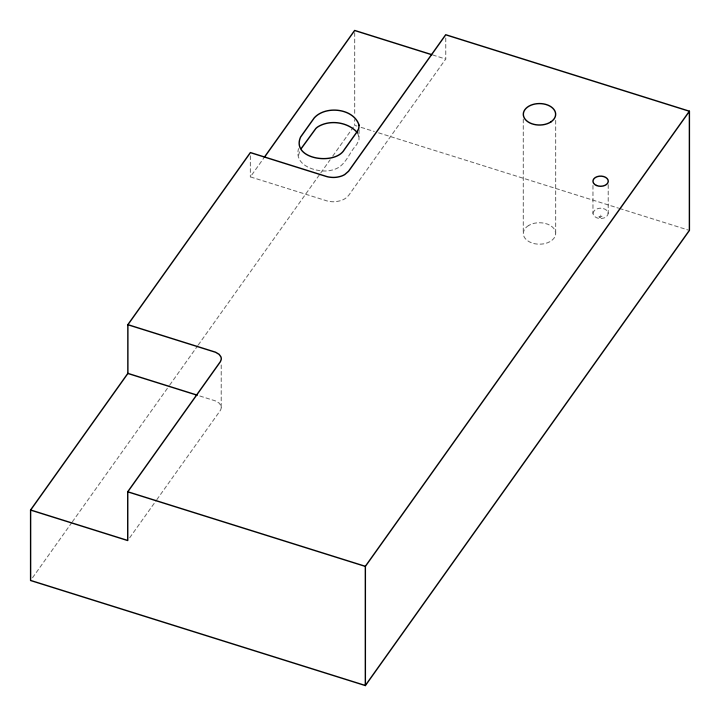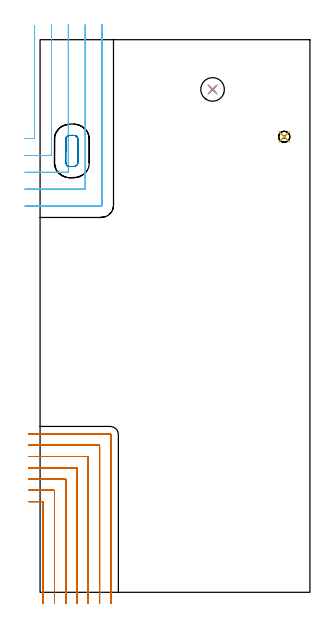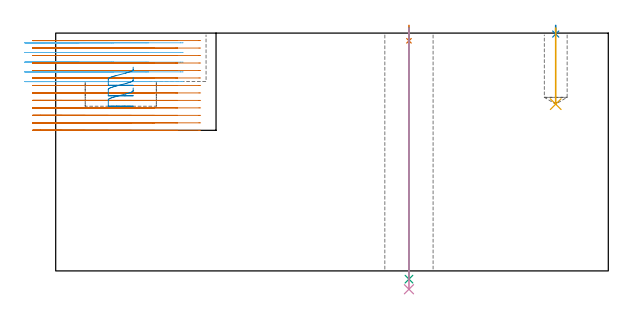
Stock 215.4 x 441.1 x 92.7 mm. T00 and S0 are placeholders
(PLAN: 8 operations, 6 tool changes, 39.4 min)
(1 SPOT_DRILL | STEP1HOLE | NXT0321_9005460120000 | 0.05 min | 182 mm3)
(2 SPOT_DRILL_1 | STEP1POCKET | NXT0321_9005460120000 | 0.03 min | 1 mm3)
(3 DRILL_THROUGH_HOLE_INTO_CENTER | STEP1HOLE | NXT0301_065 | 0.39 min | 6266 mm3)
(4 DRILL_TO_ENLARGE_THROUGH_HOLE | STEP1HOLE | UGT0301_256 | 0.41 min | 19237 mm3)
(5 DRILL_BLIND_HOLE_INTO_CENTER | STEP1POCKET | UGT0301_205 | 0.12 min | 1601 mm3)
(6 MILL_CORNER_NOTCH_RECTANGULAR | CORNER_NOTCH_RECTANGULAR | UGT0201_100 | Follow Part, ap 4.5, ae 75% | 8.3 min | 156770 mm3)
(7 MILL_CORNER_NOTCH_RECTANGULAR_1 | CORNER_NOTCH_RECTANGULAR_1 | NXT0201_011 | Follow Part, ap 3, ae 75% | 29.38 min | 313303 mm3)
(8 MILL_RECTANGULAR_POCKET | POCKET_RECTANGULAR_STRAIGHT | UGT0201_100 | Follow Part, ap 4.5, ae 75% | 0.72 min | 10144 mm3)
(TOOL NXT0321_9005460120000 | NC Spot Drill, 142deg, 12mm, Carbide, Uncoated | D12 PA142 FL30 Z2)
(TOOL NXT0301_065 | Carbide Drill 9.4mm [860.1-0940-075A1-MM 2214] | D9.4 PA140 FL98 Z2)
(TOOL UGT0301_256 | Twist Drill 18.8 mm | D18.8 PA118 FL135 Z2)
(TOOL UGT0301_205 | Twist Drill 8.9 mm | D8.9 PA118 FL78 Z2)
(TOOL UGT0201_100 | End Mill 18 mm | D18 FL22 Z2)
(TOOL NXT0201_011 | ENDMILL 12mm [2P460-1200-NA 1630] | D12 FL38 Z6)
(OP 1 SPOT_DRILL)
G17 G21 G94 G90
T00 M6
G54
G17 G0 G90 X137.7 Y401.4 S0 M3
G43 Z102.7 H0
G94 G81 G98 Z89.7 F250. R95.7
G80
M5
M2
(OP 2 SPOT_DRILL_1)
G17 G21 G94 G90
T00 M6
G54
G17 G0 G90 X194.9 Y363.6 S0 M3
G43 Z102.7 H0
G94 G81 G98 Z92.317 F250. R95.7
G80
M5
M2
(OP 3 DRILL_THROUGH_HOLE_INTO_CENTER)
G17 G21 G94 G90
T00 M6
G54
G17 G0 G90 X137.7 Y401.4 S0 M3
G43 Z102.7 H1
G94 G73 G98 Z-3.211 F250. Q8.719 R94.7
G80
M5
M2
(OP 4 DRILL_TO_ENLARGE_THROUGH_HOLE)
G17 G21 G94 G90
T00 M6
G54
G17 G0 G90 X137.7 Y401.4 S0 M3
G43 Z102.7 H0
G94 G73 G98 Z-7.148 F250. Q16.641 R94.7
G80
M5
M2
(OP 5 DRILL_BLIND_HOLE_INTO_CENTER)
G17 G21 G94 G90
T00 M6
G54
G17 G0 G90 X194.9 Y363.6 S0 M3
G43 Z102.7 H0
G94 G81 G98 Z65. F250. R94.7
G80
M5
M2
(OP 6 MILL_CORNER_NOTCH_RECTANGULAR)
G17 G21 G94 G90
T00 M6
G54
G17 G0 G90 X-12. Y362.2 S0 M3
G43 Z102.7 H0
Z88.92
G94 G1 X-9. F250.
X-5.294 F500.
G3 X-4.4 Y363.094 R0.9
G1 Y448.951
Y451.951 F250.
G0 Z102.7
X-12. Y348.7
Z88.92
G1 X-9.
X8.205 F500.
G3 X9.1 Y349.595 R0.9
G1 Y450.1
Y453.1 F250.
G0 Z102.7
X-12. Y335.2
Z88.92
G1 X-9.
X21.705 F500.
G3 X22.6 Y336.095 R0.9
G1 Y450.1
Y453.1 F250.
G0 Z102.7
X-12. Y321.7
Z88.92
G1 X-9.
X35.205 F500.
G3 X36.1 Y322.595 R0.9
G1 Y450.1
Y453.1 F250.
G0 Z102.7
X-12. Y308.2
Z88.92
G1 X-9.
X48.7 F500.
G3 X49.6 Y309.1 R0.9
G1 Y450.1
Y453.1 F250.
G0 Z102.7
X-12. Y362.2
Z85.14
G1 X-9.
X-5.294 F500.
G3 X-4.4 Y363.094 R0.9
G1 Y448.951
Y451.951 F250.
G0 Z102.7
X-12. Y348.7
Z85.14
G1 X-9.
X8.205 F500.
G3 X9.1 Y349.595 R0.9
G1 Y450.1
Y453.1 F250.
G0 Z102.7
X-12. Y335.2
Z85.14
G1 X-9.
X21.705 F500.
G3 X22.6 Y336.095 R0.9
G1 Y450.1
Y453.1 F250.
G0 Z102.7
X-12. Y321.7
Z85.14
G1 X-9.
X35.205 F500.
G3 X36.1 Y322.595 R0.9
G1 Y450.1
Y453.1 F250.
G0 Z102.7
X-12. Y308.2
Z85.14
G1 X-9.
X48.7 F500.
G3 X49.6 Y309.1 R0.9
G1 Y450.1
Y453.1 F250.
G0 Z102.7
X-12. Y362.2
Z81.36
G1 X-9.
X-5.294 F500.
G3 X-4.4 Y363.094 R0.9
G1 Y448.951
Y451.951 F250.
G0 Z102.7
X-12. Y348.7
Z81.36
G1 X-9.
X8.205 F500.
G3 X9.1 Y349.595 R0.9
G1 Y450.1
Y453.1 F250.
G0 Z102.7
X-12. Y335.2
Z81.36
G1 X-9.
X21.705 F500.
G3 X22.6 Y336.095 R0.9
G1 Y450.1
Y453.1 F250.
G0 Z102.7
X-12. Y321.7
Z81.36
G1 X-9.
X35.205 F500.
G3 X36.1 Y322.595 R0.9
G1 Y450.1
Y453.1 F250.
G0 Z102.7
X-12. Y308.2
Z81.36
G1 X-9.
X48.7 F500.
G3 X49.6 Y309.1 R0.9
G1 Y450.1
Y453.1 F250.
G0 Z102.7
X-12. Y362.2
Z77.58
G1 X-9.
X-5.294 F500.
G3 X-4.4 Y363.094 R0.9
G1 Y448.951
Y451.951 F250.
G0 Z102.7
X-12. Y348.7
Z77.58
G1 X-9.
X8.205 F500.
G3 X9.1 Y349.595 R0.9
G1 Y450.1
Y453.1 F250.
G0 Z102.7
X-12. Y335.2
Z77.58
G1 X-9.
X21.705 F500.
G3 X22.6 Y336.095 R0.9
G1 Y450.1
Y453.1 F250.
G0 Z102.7
X-12. Y321.7
Z77.58
G1 X-9.
X35.205 F500.
G3 X36.1 Y322.595 R0.9
G1 Y450.1
Y453.1 F250.
G0 Z102.7
X-12. Y308.2
Z77.58
G1 X-9.
X48.7 F500.
G3 X49.6 Y309.1 R0.9
G1 Y450.1
Y453.1 F250.
G0 Z102.7
X-12. Y362.2
Z73.8
G1 X-9.
X-5.294 F500.
G3 X-4.4 Y363.094 R0.9
G1 Y448.951
Y451.951 F250.
G0 Z102.7
X-12. Y348.7
Z73.8
G1 X-9.
X8.205 F500.
G3 X9.1 Y349.595 R0.9
G1 Y450.1
Y453.1 F250.
G0 Z102.7
X-12. Y335.2
Z73.8
G1 X-9.
X21.705 F500.
G3 X22.6 Y336.095 R0.9
G1 Y450.1
Y453.1 F250.
G0 Z102.7
X-12. Y321.7
Z73.8
G1 X-9.
X35.205 F500.
G3 X36.1 Y322.595 R0.9
G1 Y450.1
Y453.1 F250.
G0 Z102.7
X-12. Y308.2
Z73.8
G1 X-9.
X48.7 F500.
G3 X49.6 Y309.1 R0.9
G1 Y450.1
Y453.1 F250.
G0 Z102.7
M5
M2
(OP 7 MILL_CORNER_NOTCH_RECTANGULAR_1)
G17 G21 G94 G90
T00 M6
G54
G17 G0 G90 X2.5 Y-9. S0 M3
G43 Z102.7 H1
Z89.785
G94 G1 Y-6. F250.
Y71.805 F500.
G3 X1.905 Y72.4 R0.6
G1 X-6.
X-9. F250.
G0 Z102.7
X11.5 Y-9.
Z89.785
G1 Y-6.
Y80.805 F500.
G3 X10.905 Y81.4 R0.6
G1 X-6.
X-9. F250.
G0 Z102.7
X20.5 Y-9.
Z89.785
G1 Y-6.
Y89.805 F500.
G3 X19.905 Y90.4 R0.6
G1 X-6.
X-9. F250.
G0 Z102.7
X29.5 Y-9.
Z89.785
G1 Y-6.
Y98.804 F500.
G3 X28.904 Y99.4 R0.6
G1 X-6.
X-9. F250.
G0 Z102.7
X38.5 Y-9.
Z89.785
G1 Y-6.
Y107.804 F500.
G3 X37.904 Y108.4 R0.6
G1 X-6.
X-9. F250.
G0 Z102.7
X47.5 Y-9.
Z89.785
G1 Y-6.
Y116.804 F500.
G3 X46.904 Y117.4 R0.6
G1 X-6.
X-9. F250.
G0 Z102.7
X56.5 Y-9.
Z89.785
G1 Y-6.
Y125.8 F500.
G3 X55.9 Y126.4 R0.6
G1 X-6.
X-9. F250.
G0 Z102.7
X2.5 Y-9.
Z86.869
G1 Y-6.
Y71.805 F500.
G3 X1.905 Y72.4 R0.6
G1 X-6.
X-9. F250.
G0 Z102.7
X11.5 Y-9.
Z86.869
G1 Y-6.
Y80.805 F500.
G3 X10.905 Y81.4 R0.6
G1 X-6.
X-9. F250.
G0 Z102.7
X20.5 Y-9.
Z86.869
G1 Y-6.
Y89.805 F500.
G3 X19.905 Y90.4 R0.6
G1 X-6.
X-9. F250.
G0 Z102.7
X29.5 Y-9.
Z86.869
G1 Y-6.
Y98.804 F500.
G3 X28.904 Y99.4 R0.6
G1 X-6.
X-9. F250.
G0 Z102.7
X38.5 Y-9.
Z86.869
G1 Y-6.
Y107.804 F500.
G3 X37.904 Y108.4 R0.6
G1 X-6.
X-9. F250.
G0 Z102.7
X47.5 Y-9.
Z86.869
G1 Y-6.
Y116.804 F500.
G3 X46.904 Y117.4 R0.6
G1 X-6.
X-9. F250.
G0 Z102.7
X56.5 Y-9.
Z86.869
G1 Y-6.
Y125.8 F500.
G3 X55.9 Y126.4 R0.6
G1 X-6.
X-9. F250.
G0 Z102.7
X2.5 Y-9.
Z83.954
G1 Y-6.
Y71.805 F500.
G3 X1.905 Y72.4 R0.6
G1 X-6.
X-9. F250.
G0 Z102.7
X11.5 Y-9.
Z83.954
G1 Y-6.
Y80.805 F500.
G3 X10.905 Y81.4 R0.6
G1 X-6.
X-9. F250.
G0 Z102.7
X20.5 Y-9.
Z83.954
G1 Y-6.
Y89.805 F500.
G3 X19.905 Y90.4 R0.6
G1 X-6.
X-9. F250.
G0 Z102.7
X29.5 Y-9.
Z83.954
G1 Y-6.
Y98.804 F500.
G3 X28.904 Y99.4 R0.6
G1 X-6.
X-9. F250.
G0 Z102.7
X38.5 Y-9.
Z83.954
G1 Y-6.
Y107.804 F500.
G3 X37.904 Y108.4 R0.6
G1 X-6.
X-9. F250.
G0 Z102.7
X47.5 Y-9.
Z83.954
G1 Y-6.
Y116.804 F500.
G3 X46.904 Y117.4 R0.6
G1 X-6.
X-9. F250.
G0 Z102.7
X56.5 Y-9.
Z83.954
G1 Y-6.
Y125.8 F500.
G3 X55.9 Y126.4 R0.6
G1 X-6.
X-9. F250.
G0 Z102.7
X2.5 Y-9.
Z81.038
G1 Y-6.
Y71.805 F500.
G3 X1.905 Y72.4 R0.6
G1 X-6.
X-9. F250.
G0 Z102.7
X11.5 Y-9.
Z81.038
G1 Y-6.
Y80.805 F500.
G3 X10.905 Y81.4 R0.6
G1 X-6.
X-9. F250.
G0 Z102.7
X20.5 Y-9.
Z81.038
G1 Y-6.
Y89.805 F500.
G3 X19.905 Y90.4 R0.6
G1 X-6.
X-9. F250.
G0 Z102.7
X29.5 Y-9.
Z81.038
G1 Y-6.
Y98.804 F500.
G3 X28.904 Y99.4 R0.6
G1 X-6.
X-9. F250.
G0 Z102.7
X38.5 Y-9.
Z81.038
G1 Y-6.
Y107.804 F500.
G3 X37.904 Y108.4 R0.6
G1 X-6.
X-9. F250.
G0 Z102.7
X47.5 Y-9.
Z81.038
G1 Y-6.
Y116.804 F500.
G3 X46.904 Y117.4 R0.6
G1 X-6.
X-9. F250.
G0 Z102.7
X56.5 Y-9.
Z81.038
G1 Y-6.
Y125.8 F500.
G3 X55.9 Y126.4 R0.6
G1 X-6.
X-9. F250.
G0 Z102.7
X2.5 Y-9.
Z78.123
G1 Y-6.
Y71.805 F500.
G3 X1.905 Y72.4 R0.6
G1 X-6.
X-9. F250.
G0 Z102.7
X11.5 Y-9.
Z78.123
G1 Y-6.
Y80.805 F500.
G3 X10.905 Y81.4 R0.6
G1 X-6.
X-9. F250.
G0 Z102.7
X20.5 Y-9.
Z78.123
G1 Y-6.
Y89.805 F500.
G3 X19.905 Y90.4 R0.6
G1 X-6.
X-9. F250.
G0 Z102.7
X29.5 Y-9.
Z78.123
G1 Y-6.
Y98.804 F500.
G3 X28.904 Y99.4 R0.6
G1 X-6.
X-9. F250.
G0 Z102.7
X38.5 Y-9.
Z78.123
G1 Y-6.
Y107.804 F500.
G3 X37.904 Y108.4 R0.6
G1 X-6.
X-9. F250.
G0 Z102.7
X47.5 Y-9.
Z78.123
G1 Y-6.
Y116.804 F500.
G3 X46.904 Y117.4 R0.6
G1 X-6.
X-9. F250.
G0 Z102.7
X56.5 Y-9.
Z78.123
G1 Y-6.
Y125.8 F500.
G3 X55.9 Y126.4 R0.6
G1 X-6.
X-9. F250.
G0 Z102.7
X2.5 Y-9.
Z75.208
G1 Y-6.
Y71.805 F500.
G3 X1.905 Y72.4 R0.6
G1 X-6.
X-9. F250.
G0 Z102.7
X11.5 Y-9.
Z75.208
G1 Y-6.
Y80.805 F500.
G3 X10.905 Y81.4 R0.6
G1 X-6.
X-9. F250.
G0 Z102.7
X20.5 Y-9.
Z75.208
G1 Y-6.
Y89.805 F500.
G3 X19.905 Y90.4 R0.6
G1 X-6.
X-9. F250.
G0 Z102.7
X29.5 Y-9.
Z75.208
G1 Y-6.
Y98.804 F500.
G3 X28.904 Y99.4 R0.6
G1 X-6.
X-9. F250.
G0 Z102.7
X38.5 Y-9.
Z75.208
G1 Y-6.
Y107.804 F500.
G3 X37.904 Y108.4 R0.6
G1 X-6.
X-9. F250.
G0 Z102.7
X47.5 Y-9.
Z75.208
G1 Y-6.
Y116.804 F500.
G3 X46.904 Y117.4 R0.6
G1 X-6.
X-9. F250.
G0 Z102.7
X56.5 Y-9.
Z75.208
G1 Y-6.
Y125.8 F500.
G3 X55.9 Y126.4 R0.6
G1 X-6.
X-9. F250.
G0 Z102.7
X2.5 Y-9.
Z72.292
G1 Y-6.
Y71.805 F500.
G3 X1.905 Y72.4 R0.6
G1 X-6.
X-9. F250.
G0 Z102.7
X11.5 Y-9.
Z72.292
G1 Y-6.
Y80.805 F500.
G3 X10.905 Y81.4 R0.6
G1 X-6.
X-9. F250.
G0 Z102.7
X20.5 Y-9.
Z72.292
G1 Y-6.
Y89.805 F500.
G3 X19.905 Y90.4 R0.6
G1 X-6.
X-9. F250.
G0 Z102.7
X29.5 Y-9.
Z72.292
G1 Y-6.
Y98.804 F500.
G3 X28.904 Y99.4 R0.6
G1 X-6.
X-9. F250.
G0 Z102.7
X38.5 Y-9.
Z72.292
G1 Y-6.
Y107.804 F500.
G3 X37.904 Y108.4 R0.6
G1 X-6.
X-9. F250.
G0 Z102.7
X47.5 Y-9.
Z72.292
G1 Y-6.
Y116.804 F500.
G3 X46.904 Y117.4 R0.6
G1 X-6.
X-9. F250.
G0 Z102.7
X56.5 Y-9.
Z72.292
G1 Y-6.
Y125.8 F500.
G3 X55.9 Y126.4 R0.6
G1 X-6.
X-9. F250.
G0 Z102.7
X2.5 Y-9.
Z69.377
G1 Y-6.
Y71.805 F500.
G3 X1.905 Y72.4 R0.6
G1 X-6.
X-9. F250.
G0 Z102.7
X11.5 Y-9.
Z69.377
G1 Y-6.
Y80.805 F500.
G3 X10.905 Y81.4 R0.6
G1 X-6.
X-9. F250.
G0 Z102.7
X20.5 Y-9.
Z69.377
G1 Y-6.
Y89.805 F500.
G3 X19.905 Y90.4 R0.6
G1 X-6.
X-9. F250.
G0 Z102.7
X29.5 Y-9.
Z69.377
G1 Y-6.
Y98.804 F500.
G3 X28.904 Y99.4 R0.6
G1 X-6.
X-9. F250.
G0 Z102.7
X38.5 Y-9.
Z69.377
G1 Y-6.
Y107.804 F500.
G3 X37.904 Y108.4 R0.6
G1 X-6.
X-9. F250.
G0 Z102.7
X47.5 Y-9.
Z69.377
G1 Y-6.
Y116.804 F500.
G3 X46.904 Y117.4 R0.6
G1 X-6.
X-9. F250.
G0 Z102.7
X56.5 Y-9.
Z69.377
G1 Y-6.
Y125.8 F500.
G3 X55.9 Y126.4 R0.6
G1 X-6.
X-9. F250.
G0 Z102.7
X2.5 Y-9.
Z66.462
G1 Y-6.
Y71.805 F500.
G3 X1.905 Y72.4 R0.6
G1 X-6.
X-9. F250.
G0 Z102.7
X11.5 Y-9.
Z66.462
G1 Y-6.
Y80.805 F500.
G3 X10.905 Y81.4 R0.6
G1 X-6.
X-9. F250.
G0 Z102.7
X20.5 Y-9.
Z66.462
G1 Y-6.
Y89.805 F500.
G3 X19.905 Y90.4 R0.6
G1 X-6.
X-9. F250.
G0 Z102.7
X29.5 Y-9.
Z66.462
G1 Y-6.
Y98.804 F500.
G3 X28.904 Y99.4 R0.6
G1 X-6.
X-9. F250.
G0 Z102.7
X38.5 Y-9.
Z66.462
G1 Y-6.
Y107.804 F500.
G3 X37.904 Y108.4 R0.6
G1 X-6.
X-9. F250.
G0 Z102.7
X47.5 Y-9.
Z66.462
G1 Y-6.
Y116.804 F500.
G3 X46.904 Y117.4 R0.6
G1 X-6.
X-9. F250.
G0 Z102.7
X56.5 Y-9.
Z66.462
G1 Y-6.
Y125.8 F500.
G3 X55.9 Y126.4 R0.6
G1 X-6.
X-9. F250.
G0 Z102.7
X2.5 Y-9.
Z63.546
G1 Y-6.
Y71.805 F500.
G3 X1.905 Y72.4 R0.6
G1 X-6.
X-9. F250.
G0 Z102.7
X11.5 Y-9.
Z63.546
G1 Y-6.
Y80.805 F500.
G3 X10.905 Y81.4 R0.6
G1 X-6.
X-9. F250.
G0 Z102.7
X20.5 Y-9.
Z63.546
G1 Y-6.
Y89.805 F500.
G3 X19.905 Y90.4 R0.6
G1 X-6.
X-9. F250.
G0 Z102.7
X29.5 Y-9.
Z63.546
G1 Y-6.
Y98.804 F500.
G3 X28.904 Y99.4 R0.6
G1 X-6.
X-9. F250.
G0 Z102.7
X38.5 Y-9.
Z63.546
G1 Y-6.
Y107.804 F500.
G3 X37.904 Y108.4 R0.6
G1 X-6.
X-9. F250.
G0 Z102.7
X47.5 Y-9.
Z63.546
G1 Y-6.
Y116.804 F500.
G3 X46.904 Y117.4 R0.6
G1 X-6.
X-9. F250.
G0 Z102.7
X56.5 Y-9.
Z63.546
G1 Y-6.
Y125.8 F500.
G3 X55.9 Y126.4 R0.6
G1 X-6.
X-9. F250.
G0 Z102.7
X2.5 Y-9.
Z60.631
G1 Y-6.
Y71.805 F500.
G3 X1.905 Y72.4 R0.6
G1 X-6.
X-9. F250.
G0 Z102.7
X11.5 Y-9.
Z60.631
G1 Y-6.
Y80.805 F500.
G3 X10.905 Y81.4 R0.6
G1 X-6.
X-9. F250.
G0 Z102.7
X20.5 Y-9.
Z60.631
G1 Y-6.
Y89.805 F500.
G3 X19.905 Y90.4 R0.6
G1 X-6.
X-9. F250.
G0 Z102.7
X29.5 Y-9.
Z60.631
G1 Y-6.
Y98.804 F500.
G3 X28.904 Y99.4 R0.6
G1 X-6.
X-9. F250.
G0 Z102.7
X38.5 Y-9.
Z60.631
G1 Y-6.
Y107.804 F500.
G3 X37.904 Y108.4 R0.6
G1 X-6.
X-9. F250.
G0 Z102.7
X47.5 Y-9.
Z60.631
G1 Y-6.
Y116.804 F500.
G3 X46.904 Y117.4 R0.6
G1 X-6.
X-9. F250.
G0 Z102.7
X56.5 Y-9.
Z60.631
G1 Y-6.
Y125.8 F500.
G3 X55.9 Y126.4 R0.6
G1 X-6.
X-9. F250.
G0 Z102.7
X2.5 Y-9.
Z57.715
G1 Y-6.
Y71.805 F500.
G3 X1.905 Y72.4 R0.6
G1 X-6.
X-9. F250.
G0 Z102.7
X11.5 Y-9.
Z57.715
G1 Y-6.
Y80.805 F500.
G3 X10.905 Y81.4 R0.6
G1 X-6.
X-9. F250.
G0 Z102.7
X20.5 Y-9.
Z57.715
G1 Y-6.
Y89.805 F500.
G3 X19.905 Y90.4 R0.6
G1 X-6.
X-9. F250.
G0 Z102.7
X29.5 Y-9.
Z57.715
G1 Y-6.
Y98.804 F500.
G3 X28.904 Y99.4 R0.6
G1 X-6.
X-9. F250.
G0 Z102.7
X38.5 Y-9.
Z57.715
G1 Y-6.
Y107.804 F500.
G3 X37.904 Y108.4 R0.6
G1 X-6.
X-9. F250.
G0 Z102.7
X47.5 Y-9.
Z57.715
G1 Y-6.
Y116.804 F500.
G3 X46.904 Y117.4 R0.6
G1 X-6.
X-9. F250.
G0 Z102.7
X56.5 Y-9.
Z57.715
G1 Y-6.
Y125.8 F500.
G3 X55.9 Y126.4 R0.6
G1 X-6.
X-9. F250.
G0 Z102.7
X2.5 Y-9.
Z54.8
G1 Y-6.
Y71.805 F500.
G3 X1.905 Y72.4 R0.6
G1 X-6.
X-9. F250.
G0 Z102.7
X11.5 Y-9.
Z54.8
G1 Y-6.
Y80.805 F500.
G3 X10.905 Y81.4 R0.6
G1 X-6.
X-9. F250.
G0 Z102.7
X20.5 Y-9.
Z54.8
G1 Y-6.
Y89.805 F500.
G3 X19.905 Y90.4 R0.6
G1 X-6.
X-9. F250.
G0 Z102.7
X29.5 Y-9.
Z54.8
G1 Y-6.
Y98.804 F500.
G3 X28.904 Y99.4 R0.6
G1 X-6.
X-9. F250.
G0 Z102.7
X38.5 Y-9.
Z54.8
G1 Y-6.
Y107.804 F500.
G3 X37.904 Y108.4 R0.6
G1 X-6.
X-9. F250.
G0 Z102.7
X47.5 Y-9.
Z54.8
G1 Y-6.
Y116.804 F500.
G3 X46.904 Y117.4 R0.6
G1 X-6.
X-9. F250.
G0 Z102.7
X56.5 Y-9.
Z54.8
G1 Y-6.
Y125.8 F500.
G3 X55.9 Y126.4 R0.6
G1 X-6.
X-9. F250.
G0 Z102.7
M5
M2
(OP 8 MILL_RECTANGULAR_POCKET)
G17 G21 G94 G90
T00 M6
G54
G17 G0 G90 X30.2 Y357.669 S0 M3
G43 Z102.7 H0
Z79.414
G94 G1 Y361.5 Z78.388 F250.
Y361.679 Z78.34
X30.14 Y362.142 Z78.215
X30.013 Y362.592 Z78.089
X29.822 Y363.018 Z77.964
X29.572 Y363.413 Z77.839
X29.266 Y363.766 Z77.714
X28.913 Y364.072 Z77.589
X28.518 Y364.322 Z77.464
X28.092 Y364.513 Z77.338
X27.642 Y364.64 Z77.213
X27.179 Y364.7 Z77.088
X23.521 Z76.108
X23.058 Y364.64 Z75.983
X22.608 Y364.513 Z75.857
X22.182 Y364.322 Z75.732
X21.787 Y364.072 Z75.607
X21.434 Y363.766 Z75.482
X21.128 Y363.413 Z75.357
X20.878 Y363.018 Z75.231
X20.687 Y362.592 Z75.106
X20.56 Y362.142 Z74.981
X20.5 Y361.679 Z74.856
Y361.5 Z74.808
Y352.3 Z72.343
Y343.1 F500.
G3 X23.7 Y339.9 R3.2
G1 X27.
G3 X30.2 Y343.1 R3.2
G1 Y361.5
G3 X27. Y364.7 R3.2
G1 X23.7
G3 X20.5 Y361.5 R3.2
G1 Y352.3
Y351.3
G0 X30.2 Y357.669 Z75.343
G1 Y361.5 Z74.316 F250.
Y361.679 Z74.268
X30.14 Y362.142 Z74.143
X30.013 Y362.592 Z74.018
X29.822 Y363.018 Z73.893
X29.572 Y363.413 Z73.768
X29.266 Y363.766 Z73.642
X28.913 Y364.072 Z73.517
X28.518 Y364.322 Z73.392
X28.092 Y364.513 Z73.267
X27.642 Y364.64 Z73.142
X27.179 Y364.7 Z73.017
X23.521 Z72.036
X23.058 Y364.64 Z71.911
X22.608 Y364.513 Z71.786
X22.182 Y364.322 Z71.661
X21.787 Y364.072 Z71.536
X21.434 Y363.766 Z71.41
X21.128 Y363.413 Z71.285
X20.878 Y363.018 Z71.16
X20.687 Y362.592 Z71.035
X20.56 Y362.142 Z70.91
X20.5 Y361.679 Z70.784
Y361.5 Z70.737
Y352.3 Z68.271
Y343.1 F500.
G3 X23.7 Y339.9 R3.2
G1 X27.
G3 X30.2 Y343.1 R3.2
G1 Y361.5
G3 X27. Y364.7 R3.2
G1 X23.7
G3 X20.5 Y361.5 R3.2
G1 Y352.3
Y351.3
G0 X30.2 Y357.669 Z71.271
G1 Y361.5 Z70.245 F250.
Y361.679 Z70.197
X30.14 Y362.142 Z70.072
X30.013 Y362.592 Z69.947
X29.822 Y363.018 Z69.821
X29.572 Y363.413 Z69.696
X29.266 Y363.766 Z69.571
X28.913 Y364.072 Z69.446
X28.518 Y364.322 Z69.321
X28.092 Y364.513 Z69.196
X27.642 Y364.64 Z69.07
X27.179 Y364.7 Z68.945
X23.521 Z67.965
X23.058 Y364.64 Z67.84
X22.608 Y364.513 Z67.715
X22.182 Y364.322 Z67.589
X21.787 Y364.072 Z67.464
X21.434 Y363.766 Z67.339
X21.128 Y363.413 Z67.214
X20.878 Y363.018 Z67.089
X20.687 Y362.592 Z66.963
X20.56 Y362.142 Z66.838
X20.5 Y361.679 Z66.713
Y361.5 Z66.665
Y352.3 Z64.2
Y343.1 F500.
G3 X23.7 Y339.9 R3.2
G1 X27.
G3 X30.2 Y343.1 R3.2
G1 Y361.5
G3 X27. Y364.7 R3.2
G1 X23.7
G3 X20.5 Y361.5 R3.2
G1 Y352.3
Y351.3
G0 Z102.7
M5
M2
